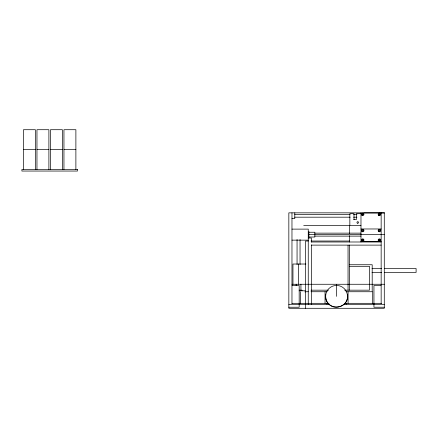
<?xml version="1.0" encoding="UTF-8"?>
<svg xmlns="http://www.w3.org/2000/svg" width="438" height="438" viewBox="0 0 438 438"><rect width="100%" height="100%" fill="white"/><g stroke="black" fill="none" stroke-linecap="round" stroke-linejoin="round"><path stroke-width="0.66" d="M325.752 294.714C325.412 297.758 326.151 301.005 328.215 303.32M23.466 149.593L35.396 149.593M36.962 149.593L48.892 149.593M50.458 149.593L62.388 149.593M63.953 149.593L75.883 149.593M363.797 212.939L384.285 212.939M363.031 213.7L356.318 213.7L356.318 219.646L353.647 219.646M378.47 213.7L379.812 213.7M294.708 214.39L350.115 214.39M353.532 214.39L356.954 214.39M294.708 217.188L350.115 217.188M353.532 217.188L356.954 217.188M291.971 218.524L294.79 218.524L294.79 212.846M303.709 225.428L360.978 225.428M360.978 228.975L381.153 228.975M291.971 229.118L308.253 229.118L308.253 304.317M308.883 232.244L314.845 232.244L314.845 237.018L308.883 237.018M314.845 233.136L360.978 233.136M308.253 234.631L384.285 234.631M314.845 236.12L360.978 236.12M308.253 238.009L311.385 238.009L311.385 242.11M291.971 240.139L308.253 240.139M308.292 241.031L305.582 241.031L305.582 308.292M310.975 241.031L349.612 241.031M360.978 241.677L381.153 241.677M311.385 241.99L381.153 241.99M311.385 245.121L381.153 245.121M305.916 264.026L292.956 264.026L292.956 284.202M349.612 264.744L372.196 264.744L372.196 291.735L345.976 291.735M349.612 266.309L369.497 266.309L369.497 290.17L344.679 290.17M372.015 268.521L381.558 268.521M384.285 268.521L416.1 268.521L416.1 272.409L384.285 272.409M372.015 272.409L381.558 272.409M291.971 284.262L384.285 284.262M292.069 285.494L299.181 285.494L299.181 307.23L288.839 307.23M381.055 285.494L373.942 285.494L373.942 307.23L384.285 307.23M299.165 290.17L301.99 290.17L301.99 290.794M310.975 290.17L328.5 290.17M299.203 290.794L305.122 290.794L305.122 292.113M305.582 291.735L308.275 291.735M310.969 291.735L327.153 291.735M291.971 303.32L329.037 303.32M344.772 303.32L381.558 303.32M288.839 304.317L329.721 304.317M343.403 304.317L384.285 304.317M328.971 304.109C335.574 311.456 348.982 304.875 347.433 295.152A10.939 10.939 0 0 0 337.769 285.494L334.917 285.549A10.939 10.939 0 0 0 325.691 295.152C324.021 311.199 349.694 310.684 347.372 294.714M381.153 212.846L381.153 303.633M372.694 291.735L372.694 303.32M360.978 212.846L360.978 241.99M354.008 219.646L354.008 213.7L349.842 213.7L349.842 225.428M349.612 225.428L349.612 233.569M349.612 235.606L349.612 242.072M349.612 245.094L349.612 290.17M348.046 245.28L348.046 290.17M348.079 291.735L348.079 303.32M346.14 303.32L346.14 304.317M336.565 284.262L336.565 296.362M326.983 303.32L326.983 304.317M325.045 291.735L325.045 303.32M311.385 244.842L311.385 304.317M308.883 231.505L308.883 237.752M300.933 284.202L300.933 290.17M300.43 291.735L300.43 303.32M300.041 239.504L300.041 264.563M298.546 264.026L298.546 284.202M297.057 239.504L297.057 264.563M296.159 284.202L296.159 285.527M291.971 212.846L291.971 303.638M75.883 169.479L75.883 129.708L63.953 129.708L63.953 169.479M62.388 169.479L62.388 129.708L50.458 129.708L50.458 169.479M48.892 169.479L48.892 129.708L36.962 129.708L36.962 169.479M35.396 169.479L35.396 129.708L23.466 129.708L23.466 169.479M378.804 215.266A0.783 0.783 0 0 1 380.266 214.872M77.449 169.479L21.9 169.479L21.9 171.044L77.449 171.044L77.449 169.479M384.285 212.857L288.839 212.846L288.839 308.292L384.285 308.292L384.285 212.846M357.353 223.145A0.783 0.783 0 0 0 358.53 222.466A0.783 0.783 0 0 0 357.353 221.787A0.783 0.783 0 0 0 357.353 223.145M362.39 214.883A0.624 0.624 0 0 0 363.326 214.341A0.624 0.624 0 0 0 362.39 213.793A0.624 0.624 0 0 0 362.39 214.883M379.1 214.883A0.624 0.624 0 0 0 380.042 214.341A0.624 0.624 0 0 0 379.1 213.793A0.624 0.624 0 0 0 379.1 214.883M378.788 241.196A1.254 1.254 0 0 0 380.666 240.112A1.254 1.254 0 0 0 378.788 239.028A1.254 1.254 0 0 0 378.788 241.196M379.1 240.654A0.624 0.624 0 0 0 380.042 240.112A0.624 0.624 0 0 0 379.1 239.57A0.624 0.624 0 0 0 379.1 240.654M378.531 231.434A1.254 1.254 0 0 0 380.622 230.875A1.254 1.254 0 0 0 379.089 229.342A1.254 1.254 0 0 0 378.531 231.434M378.969 230.99A0.624 0.624 0 0 0 380.02 230.711A0.624 0.624 0 0 0 379.253 229.945A0.624 0.624 0 0 0 378.969 230.99M362.078 231.636A1.254 1.254 0 0 0 363.956 230.552A1.254 1.254 0 0 0 362.078 229.463A1.254 1.254 0 0 0 362.078 231.636M362.39 231.094A0.624 0.624 0 0 0 363.326 230.552A0.624 0.624 0 0 0 362.39 230.005A0.624 0.624 0 0 0 362.39 231.094M362.078 241.196A1.254 1.254 0 0 0 363.956 240.112A1.254 1.254 0 0 0 362.078 239.028A1.254 1.254 0 0 0 362.078 241.196M362.39 240.654A0.624 0.624 0 0 0 363.326 240.112A0.624 0.624 0 0 0 362.39 239.57A0.624 0.624 0 0 0 362.39 240.654M362.078 215.425A1.254 1.254 0 0 0 363.956 214.341A1.254 1.254 0 0 0 362.078 213.251A1.254 1.254 0 0 0 362.078 215.425M378.788 215.425A1.254 1.254 0 0 0 380.666 214.341A1.254 1.254 0 0 0 378.788 213.251A1.254 1.254 0 0 0 378.788 215.425"/></g></svg>
